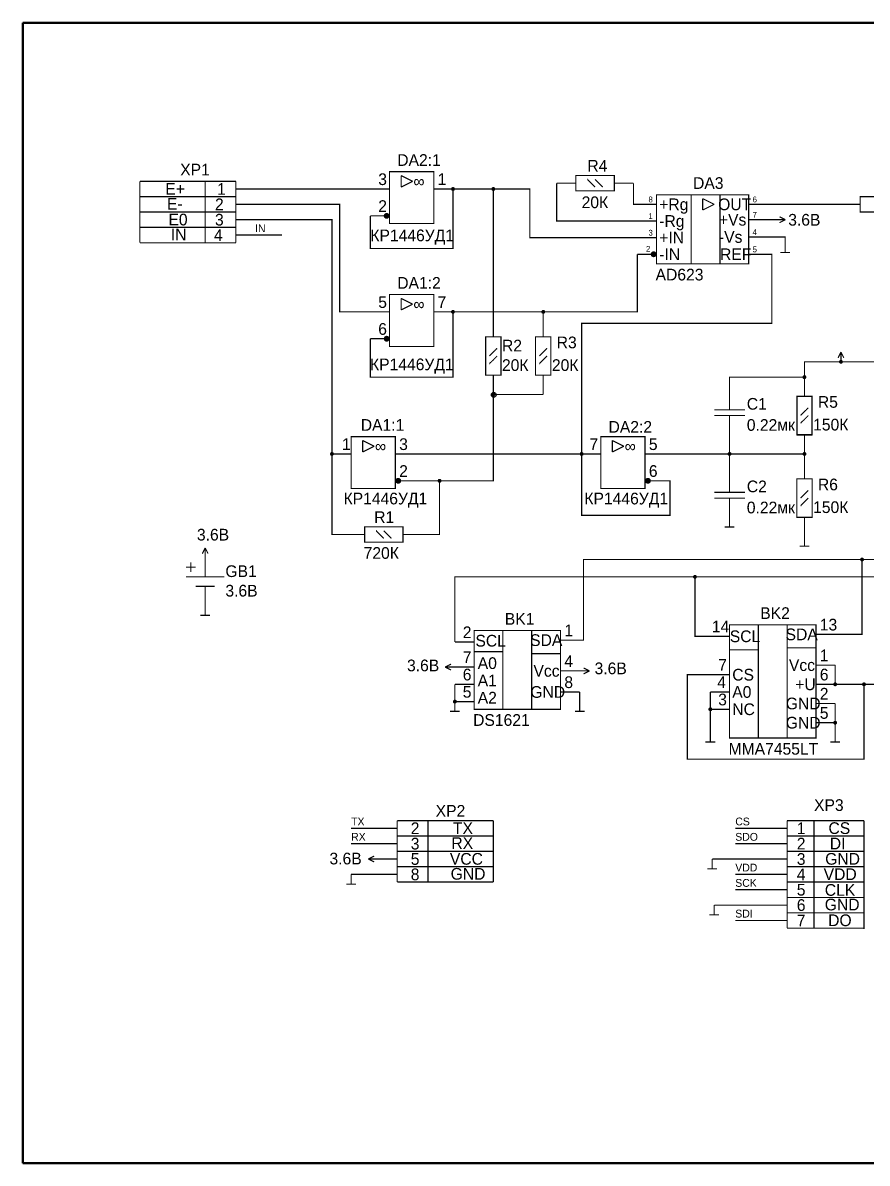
# Model space of a CAD drawing. Extents: x 125 to 545, y 218 to 515.
# Drawn here: x 124.9 to 344.7, y 217.8 to 514.8 of the extents above; entities that cross this region are included whole.
import ezdxf

# ---------------------------------------------------------------- set-up
doc = ezdxf.new("R2010")
doc.units = 0
doc.header["$MEASUREMENT"] = 0
doc.layers.get('0').update_dxf_attribs({"linetype": 'CONTINUOUS'})
doc.layers.add('Рамка', color=7, linetype='CONTINUOUS', lineweight=50)
doc.styles.add('Гост', font='452826.ttf')

msp = doc.modelspace()

# ---------------------------------------------------------------- linework, layer by layer
at = {"const_width": 0.3}
for points in [[(231.85, 475.98), (231.85, 475.98), (220.35, 475.98), (220.35, 462.48), (231.85, 462.48), (231.85, 475.98)], [(155.35, 473.48), (180.35, 473.48)], [(155.35, 473.48), (155.35, 457.48)], [(172.35, 473.48), (172.35, 457.48)], [(180.35, 473.48), (180.35, 457.48)], [(223.35, 474.98), (223.35, 471.98)], [(226.35, 473.48), (223.35, 474.98)], [(226.35, 473.48), (223.35, 471.98)], [(268.85, 472.98), (263.85, 472.98)], [(263.85, 472.98), (263.85, 472.98), (263.85, 463.15), (284.85, 463.15)], [(268.85, 474.98), (268.85, 470.98), (278.85, 470.98), (278.85, 474.98), (268.85, 474.98)], [(273.85, 471.98), (273.67, 472.16), (273.5, 472.33), (273.34, 472.49), (273.19, 472.64), (273.05, 472.78), (272.92, 472.91), (272.81, 473.03), (272.7, 473.14), (272.59, 473.24), (272.5, 473.33), (272.42, 473.41), (272.34, 473.49), (272.27, 473.56), (272.21, 473.62), (272.15, 473.68), (272.1, 473.73), (272.06, 473.77), (272.02, 473.81), (271.99, 473.85), (271.96, 473.87), (271.93, 473.9), (271.91, 473.92), (271.9, 473.93), (271.88, 473.95), (271.87, 473.96), (271.86, 473.97), (271.86, 473.97), (271.86, 473.98), (271.85, 473.98), (271.85, 473.98), (271.85, 473.98), (271.85, 473.98)], [(273.85, 473.98), (274.03, 473.8), (274.2, 473.63), (274.36, 473.47), (274.51, 473.32), (274.65, 473.18), (274.78, 473.05), (274.9, 472.93), (275.01, 472.82), (275.11, 472.72), (275.2, 472.63), (275.29, 472.54), (275.36, 472.47), (275.43, 472.4), (275.5, 472.34), (275.55, 472.28), (275.6, 472.23), (275.65, 472.19), (275.68, 472.15), (275.72, 472.11), (275.75, 472.08), (275.77, 472.06), (275.79, 472.04), (275.81, 472.02), (275.82, 472.01), (275.83, 472), (275.84, 471.99), (275.84, 471.99), (275.85, 471.98), (275.85, 471.98), (275.85, 471.98), (275.85, 471.98), (275.85, 471.98)], [(278.85, 472.98), (283.85, 472.98)], [(284.85, 467.48), (283.85, 467.48), (283.85, 472.98)], [(180.35, 469.48), (155.35, 469.48)], [(180.35, 471.48), (185.35, 471.48)], [(185.35, 471.48), (215.35, 471.48)], [(220.35, 471.48), (215.35, 471.48)], [(215.35, 464.48), (215.35, 464.48), (215.35, 455.98), (236.85, 455.98), (236.85, 471.48)], [(231.85, 471.48), (236.85, 471.48)], [(236.85, 471.48), (247.35, 471.48)], [(247.35, 471.48), (256.85, 471.48), (256.85, 458.81), (284.85, 458.81)], [(247.35, 437.98), (247.35, 471.48)], [(313.85, 469.98), (289.85, 469.98), (289.85, 451.98), (313.85, 451.98), (313.85, 469.98)], [(298.85, 469.98), (298.85, 451.98)], [(306.35, 469.98), (306.35, 451.98)], [(352.85, 465.48), (352.85, 469.48), (342.85, 469.48), (342.85, 465.48), (352.85, 465.48)], [(180.35, 467.48), (185.35, 467.48)], [(215.35, 439.48), (207.35, 439.48), (207.35, 467.48), (185.35, 467.48)], [(289.85, 467.48), (284.85, 467.48)], [(301.85, 468.98), (301.85, 465.98)], [(304.85, 467.48), (301.85, 468.98)], [(304.85, 467.48), (301.85, 465.98)], [(313.85, 467.48), (318.85, 467.48)], [(318.85, 467.48), (337.85, 467.48)], [(342.85, 467.48), (337.85, 467.48)], [(180.35, 465.48), (155.35, 465.48)], [(180.35, 463.48), (185.35, 463.48)], [(185.35, 463.48), (205.35, 463.48), (205.35, 402.48)], [(220.35, 464.48), (215.35, 464.48)], [(313.85, 463.48), (318.85, 463.48)], [(320.85, 463.48), (318.85, 463.48), (318.85, 463.48)], [(320.85, 463.48), (323.39, 463.48)], [(323.39, 463.48), (321.87, 464.24)], [(323.39, 463.48), (321.87, 462.72)], [(180.35, 461.48), (155.35, 461.48)], [(289.85, 463.15), (284.85, 463.15)], [(180.35, 457.48), (155.35, 457.48)], [(180.35, 459.48), (185.35, 459.48)], [(185.35, 459.48), (192.35, 459.48)], [(289.85, 458.81), (284.85, 458.81)], [(313.85, 458.98), (318.85, 458.98)], [(318.85, 458.98), (323.35, 458.98), (323.35, 457.48)], [(323.35, 457.48), (323.35, 454.94)], [(260.35, 439.48), (284.85, 439.48), (284.85, 454.48)], [(318.85, 454.48), (319.85, 454.48), (319.85, 436.48), (270.35, 436.48), (270.35, 402.48)], [(289.85, 454.48), (284.85, 454.48)], [(313.85, 454.48), (318.85, 454.48)], [(322.08, 454.94), (324.62, 454.94)], [(231.85, 443.98), (231.85, 443.98), (220.35, 443.98), (220.35, 430.48), (231.85, 430.48), (231.85, 443.98)], [(223.35, 442.98), (223.35, 439.98)], [(226.35, 441.48), (223.35, 442.98)], [(220.35, 439.48), (215.35, 439.48)], [(215.35, 432.48), (215.35, 432.48), (215.35, 422.48), (236.85, 422.48), (236.85, 439.48)], [(226.35, 441.48), (223.35, 439.98)], [(231.85, 439.48), (236.85, 439.48)], [(236.85, 439.48), (260.35, 439.48)], [(260.35, 437.98), (260.35, 439.48)], [(247.35, 432.98), (247.35, 437.98)], [(260.35, 432.98), (260.35, 437.98)], [(220.35, 432.48), (215.35, 432.48)], [(249.35, 432.98), (245.35, 432.98), (245.35, 422.98), (249.35, 422.98), (249.35, 432.98)], [(262.35, 432.98), (258.35, 432.98), (258.35, 422.98), (262.35, 422.98), (262.35, 432.98)], [(246.35, 427.98), (246.53, 428.16), (246.7, 428.33), (246.86, 428.49), (247.01, 428.64), (247.15, 428.78), (247.28, 428.91), (247.4, 429.03), (247.51, 429.14), (247.61, 429.24), (247.7, 429.33), (247.79, 429.41), (247.86, 429.49), (247.93, 429.56), (248, 429.62), (248.05, 429.68), (248.1, 429.73), (248.15, 429.77), (248.18, 429.81), (248.22, 429.85), (248.25, 429.87), (248.27, 429.9), (248.29, 429.92), (248.31, 429.94), (248.32, 429.95), (248.33, 429.96), (248.34, 429.97), (248.34, 429.97), (248.35, 429.98), (248.35, 429.98), (248.35, 429.98), (248.35, 429.98), (248.35, 429.98)], [(248.35, 427.98), (248.17, 427.8), (248, 427.63), (247.84, 427.47), (247.69, 427.32), (247.55, 427.18), (247.42, 427.05), (247.31, 426.93), (247.2, 426.82), (247.09, 426.72), (247, 426.63), (246.92, 426.54), (246.84, 426.47), (246.77, 426.4), (246.71, 426.34), (246.65, 426.28), (246.6, 426.23), (246.56, 426.19), (246.52, 426.15), (246.49, 426.11), (246.46, 426.09), (246.43, 426.06), (246.41, 426.04), (246.4, 426.02), (246.38, 426.01), (246.37, 426), (246.37, 425.99), (246.36, 425.99), (246.36, 425.98), (246.35, 425.98), (246.35, 425.98), (246.35, 425.98), (246.35, 425.98)], [(259.35, 427.98), (259.53, 428.16), (259.7, 428.33), (259.86, 428.49), (260.01, 428.64), (260.15, 428.78), (260.28, 428.91), (260.4, 429.03), (260.51, 429.14), (260.61, 429.24), (260.7, 429.33), (260.79, 429.41), (260.86, 429.49), (260.93, 429.56), (261, 429.62), (261.05, 429.68), (261.1, 429.73), (261.15, 429.77), (261.18, 429.81), (261.22, 429.85), (261.25, 429.87), (261.27, 429.9), (261.29, 429.92), (261.31, 429.94), (261.32, 429.95), (261.33, 429.96), (261.34, 429.97), (261.34, 429.97), (261.35, 429.98), (261.35, 429.98), (261.35, 429.98), (261.35, 429.98), (261.35, 429.98)], [(261.35, 427.98), (261.17, 427.8), (261, 427.63), (260.84, 427.47), (260.69, 427.32), (260.55, 427.18), (260.42, 427.05), (260.31, 426.93), (260.2, 426.82), (260.09, 426.72), (260, 426.63), (259.92, 426.54), (259.84, 426.47), (259.77, 426.4), (259.71, 426.34), (259.65, 426.28), (259.6, 426.23), (259.56, 426.19), (259.52, 426.15), (259.49, 426.11), (259.46, 426.09), (259.43, 426.06), (259.41, 426.04), (259.4, 426.02), (259.38, 426.01), (259.37, 426), (259.36, 425.99), (259.36, 425.99), (259.36, 425.98), (259.35, 425.98), (259.35, 425.98), (259.35, 425.98), (259.35, 425.98)], [(337.85, 429.02), (337.09, 427.5)], [(337.85, 429.02), (338.61, 427.5)], [(337.85, 426.48), (337.85, 429.02)], [(328.35, 422.48), (328.35, 426.48), (347.35, 426.48), (347.35, 397.98)], [(247.35, 422.98), (247.35, 417.98)], [(260.35, 422.98), (260.35, 417.98)], [(308.85, 418.98), (308.85, 422.48), (328.35, 422.48)], [(328.35, 417.48), (328.35, 422.48)], [(308.85, 413.98), (308.85, 418.98)], [(247.35, 417.98), (247.35, 395.48), (226.85, 395.48)], [(260.35, 417.98), (260.35, 417.98), (247.35, 417.98)], [(330.35, 417.48), (326.35, 417.48), (326.35, 407.48), (330.35, 407.48), (330.35, 417.48)], [(269.85, 353.98), (270.85, 353.98), (270.85, 374.98), (371.85, 374.98), (371.85, 412.98)], [(304.85, 413.98), (312.85, 413.98)], [(327.35, 412.48), (327.53, 412.66), (327.7, 412.83), (327.86, 412.99), (328.01, 413.14), (328.15, 413.28), (328.28, 413.41), (328.4, 413.53), (328.51, 413.64), (328.61, 413.74), (328.7, 413.83), (328.79, 413.91), (328.86, 413.99), (328.93, 414.06), (329, 414.12), (329.05, 414.18), (329.1, 414.23), (329.15, 414.27), (329.18, 414.31), (329.22, 414.35), (329.25, 414.37), (329.27, 414.4), (329.29, 414.42), (329.31, 414.44), (329.32, 414.45), (329.33, 414.46), (329.34, 414.47), (329.34, 414.47), (329.35, 414.48), (329.35, 414.48), (329.35, 414.48), (329.35, 414.48), (329.35, 414.48)], [(304.85, 412.48), (312.85, 412.48)], [(308.85, 412.48), (308.85, 407.48)], [(329.35, 412.48), (329.17, 412.3), (329, 412.13), (328.84, 411.97), (328.69, 411.82), (328.55, 411.68), (328.42, 411.55), (328.31, 411.43), (328.2, 411.32), (328.09, 411.22), (328, 411.13), (327.92, 411.04), (327.84, 410.97), (327.77, 410.9), (327.71, 410.84), (327.65, 410.78), (327.6, 410.73), (327.56, 410.69), (327.52, 410.65), (327.49, 410.61), (327.46, 410.59), (327.43, 410.56), (327.41, 410.54), (327.4, 410.52), (327.38, 410.51), (327.37, 410.5), (327.36, 410.49), (327.36, 410.49), (327.36, 410.48), (327.35, 410.48), (327.35, 410.48), (327.35, 410.48), (327.35, 410.48)], [(210.35, 406.98), (210.35, 406.98), (221.85, 406.98), (221.85, 393.48), (210.35, 393.48), (210.35, 406.98)], [(275.35, 406.98), (275.35, 406.98), (286.85, 406.98), (286.85, 393.48), (275.35, 393.48), (275.35, 406.98)], [(308.85, 407.48), (308.85, 402.48)], [(328.35, 407.48), (328.35, 402.48)], [(213.35, 405.98), (213.35, 402.98)], [(216.35, 404.48), (213.35, 405.98)], [(216.35, 404.48), (213.35, 402.98)], [(278.35, 405.98), (278.35, 402.98)], [(281.35, 404.48), (278.35, 405.98)], [(281.35, 404.48), (278.35, 402.98)], [(210.35, 402.48), (205.35, 402.48)], [(205.35, 402.48), (205.35, 402.48), (205.35, 381.48), (208.85, 381.48)], [(221.85, 402.48), (226.85, 402.48)], [(270.35, 402.48), (226.85, 402.48)], [(275.35, 402.48), (270.35, 402.48)], [(291.85, 395.48), (293.35, 395.48), (293.35, 386.48), (270.35, 386.48), (270.35, 402.48)], [(286.85, 402.48), (291.85, 402.48)], [(291.85, 402.48), (308.85, 402.48)], [(308.85, 397.48), (308.85, 402.48)], [(308.85, 402.48), (328.35, 402.48), (328.35, 400.98)], [(308.85, 402.48), (308.85, 402.48)], [(328.35, 395.98), (328.35, 400.98)], [(237.35, 353.48), (237.35, 370.48), (381.1, 370.48), (381.1, 397.98)], [(221.85, 395.48), (226.85, 395.48)], [(228.85, 381.48), (233.35, 381.48), (233.35, 395.48)], [(286.85, 395.48), (291.85, 395.48)], [(308.85, 392.48), (308.85, 397.48)], [(330.35, 395.98), (326.35, 395.98), (326.35, 385.98), (330.35, 385.98), (330.35, 395.98)], [(304.85, 392.48), (312.85, 392.48)], [(327.35, 390.98), (327.53, 391.16), (327.7, 391.33), (327.86, 391.49), (328.01, 391.64), (328.15, 391.78), (328.28, 391.91), (328.4, 392.03), (328.51, 392.14), (328.61, 392.24), (328.7, 392.33), (328.79, 392.41), (328.86, 392.49), (328.93, 392.56), (329, 392.62), (329.05, 392.68), (329.1, 392.73), (329.15, 392.77), (329.18, 392.81), (329.22, 392.85), (329.25, 392.87), (329.27, 392.9), (329.29, 392.92), (329.31, 392.94), (329.32, 392.95), (329.33, 392.96), (329.34, 392.97), (329.34, 392.97), (329.35, 392.98), (329.35, 392.98), (329.35, 392.98), (329.35, 392.98), (329.35, 392.98)], [(304.85, 390.98), (312.85, 390.98)], [(308.85, 390.98), (308.85, 385.98)], [(329.35, 390.98), (329.17, 390.8), (329, 390.63), (328.84, 390.47), (328.69, 390.32), (328.55, 390.18), (328.42, 390.05), (328.31, 389.93), (328.2, 389.82), (328.09, 389.72), (328, 389.63), (327.92, 389.54), (327.84, 389.47), (327.77, 389.4), (327.71, 389.34), (327.65, 389.28), (327.6, 389.23), (327.56, 389.19), (327.52, 389.15), (327.49, 389.11), (327.46, 389.09), (327.43, 389.06), (327.41, 389.04), (327.4, 389.02), (327.38, 389.01), (327.37, 389), (327.36, 388.99), (327.36, 388.99), (327.36, 388.98), (327.35, 388.98), (327.35, 388.98), (327.35, 388.98), (327.35, 388.98)], [(308.85, 385.98), (308.85, 383.44)], [(328.35, 385.98), (328.35, 380.98)], [(223.85, 379.48), (223.85, 383.48), (213.85, 383.48), (213.85, 379.48), (223.85, 379.48)], [(307.58, 383.44), (310.12, 383.44)], [(213.85, 381.48), (208.85, 381.48)], [(218.85, 380.48), (218.67, 380.66), (218.5, 380.83), (218.34, 380.99), (218.19, 381.14), (218.05, 381.28), (217.92, 381.41), (217.81, 381.53), (217.7, 381.64), (217.59, 381.74), (217.5, 381.83), (217.42, 381.91), (217.34, 381.99), (217.27, 382.06), (217.21, 382.12), (217.15, 382.18), (217.1, 382.23), (217.06, 382.27), (217.02, 382.31), (216.99, 382.35), (216.96, 382.37), (216.93, 382.4), (216.91, 382.42), (216.9, 382.44), (216.88, 382.45), (216.87, 382.46), (216.87, 382.47), (216.86, 382.47), (216.86, 382.48), (216.85, 382.48), (216.85, 382.48), (216.85, 382.48), (216.85, 382.48)], [(218.85, 382.48), (219.03, 382.3), (219.2, 382.13), (219.36, 381.97), (219.51, 381.82), (219.65, 381.68), (219.78, 381.55), (219.9, 381.43), (220.01, 381.32), (220.11, 381.22), (220.2, 381.13), (220.29, 381.04), (220.36, 380.97), (220.43, 380.9), (220.5, 380.84), (220.55, 380.78), (220.6, 380.73), (220.65, 380.69), (220.68, 380.65), (220.72, 380.61), (220.75, 380.59), (220.77, 380.56), (220.79, 380.54), (220.81, 380.52), (220.82, 380.51), (220.83, 380.5), (220.84, 380.49), (220.84, 380.49), (220.85, 380.48), (220.85, 380.48), (220.85, 380.48), (220.85, 380.48), (220.85, 380.48)], [(223.85, 381.48), (228.85, 381.48)], [(328.35, 380.98), (328.35, 378.44)], [(172.35, 378.02), (171.59, 376.5)], [(172.35, 378.02), (173.11, 376.5)], [(172.35, 375.48), (172.35, 378.02)], [(327.08, 378.44), (329.62, 378.44)], [(168.6, 371.73), (168.6, 374.23)], [(172.35, 370.48), (172.35, 375.48)], [(336.35, 355.48), (343.35, 355.48), (343.35, 374.98)], [(167.35, 372.98), (169.85, 372.98)], [(177.35, 370.48), (167.35, 370.48)], [(303.85, 354.98), (299.85, 354.98), (299.85, 370.48)], [(169.85, 367.98), (174.85, 367.98)], [(172.35, 367.98), (172.35, 362.98)], [(172.35, 362.98), (172.35, 360.44)], [(171.08, 360.44), (173.62, 360.44)], [(264.85, 356.48), (242.35, 356.48), (242.35, 335.98), (264.85, 335.98), (264.85, 356.48)], [(249.85, 356.48), (249.85, 335.98)], [(257.35, 356.48), (257.35, 335.98)], [(331.35, 357.98), (308.85, 357.98), (308.85, 328.48), (331.35, 328.48), (331.35, 357.98)], [(316.35, 357.98), (316.35, 328.48)], [(323.85, 357.98), (323.85, 328.48)], [(242.35, 353.48), (237.35, 353.48)], [(264.85, 353.98), (269.85, 353.98)], [(308.85, 354.98), (303.85, 354.98)], [(331.35, 355.48), (336.35, 355.48)], [(242.35, 350.98), (249.85, 350.98)], [(257.35, 350.48), (264.85, 350.48)], [(308.85, 351.48), (316.35, 351.48)], [(323.85, 351.98), (331.35, 351.98)], [(234.81, 346.98), (236.34, 347.74)], [(331.35, 347.48), (336.35, 347.48)], [(336.35, 347.48), (336.35, 342.48)], [(234.81, 346.98), (236.34, 346.22)], [(237.35, 346.98), (234.81, 346.98)], [(242.35, 346.98), (237.35, 346.98)], [(264.85, 345.98), (269.85, 345.98)], [(269.85, 345.98), (272.39, 345.98)], [(272.39, 345.98), (270.87, 346.74)], [(272.39, 345.98), (270.87, 345.22)], [(303.85, 344.98), (297.85, 344.98), (297.85, 322.98), (343.85, 322.98), (343.85, 342.48)], [(308.85, 344.98), (303.85, 344.98)], [(242.35, 342.48), (237.35, 342.48)], [(237.35, 342.48), (237.35, 337.98)], [(331.35, 342.48), (336.35, 342.48)], [(336.35, 342.48), (368.85, 342.48)], [(264.85, 340.48), (269.85, 340.48)], [(269.85, 340.48), (269.85, 337.98)], [(308.85, 340.48), (303.85, 340.48)], [(303.85, 329.98), (303.85, 340.48)], [(242.35, 337.98), (237.35, 337.98)], [(237.35, 337.98), (237.35, 335.44)], [(269.85, 337.98), (269.85, 335.44)], [(308.85, 335.98), (303.85, 335.98)], [(331.35, 337.48), (336.35, 337.48)], [(336.35, 337.48), (336.35, 329.98)], [(236.08, 335.44), (238.62, 335.44)], [(268.58, 335.44), (271.12, 335.44)], [(303.85, 329.98), (303.85, 327.44)], [(331.35, 332.48), (336.35, 332.48)], [(336.35, 329.98), (336.35, 327.44)], [(302.58, 327.44), (305.12, 327.44)], [(335.08, 327.44), (337.62, 327.44)], [(247.35, 306.98), (222.35, 306.98)], [(222.35, 306.98), (222.35, 290.98)], [(230.35, 306.98), (230.35, 290.98)], [(247.35, 306.98), (247.35, 290.98)], [(323.85, 306.98), (343.85, 306.98)], [(323.85, 306.98), (323.85, 278.98)], [(330.85, 306.98), (330.85, 278.98)], [(343.85, 306.98), (343.85, 278.78)], [(217.35, 304.98), (210.35, 304.98)], [(222.35, 304.98), (217.35, 304.98)], [(222.35, 302.98), (247.35, 302.98)], [(318.85, 304.98), (310.35, 304.98)], [(323.85, 304.98), (318.85, 304.98)], [(323.85, 302.98), (343.85, 302.98)], [(217.35, 300.98), (210.35, 300.98)], [(222.35, 300.98), (217.35, 300.98)], [(318.85, 300.98), (310.35, 300.98)], [(323.85, 300.98), (318.85, 300.98)], [(214.81, 296.98), (216.34, 297.74)], [(214.81, 296.98), (216.34, 296.22)], [(217.35, 296.98), (214.81, 296.98)], [(222.35, 296.98), (217.35, 296.98)], [(222.35, 298.98), (247.35, 298.98)], [(304.35, 296.98), (304.35, 294.44)], [(304.35, 296.98), (318.85, 296.98)], [(323.85, 296.98), (318.85, 296.98)], [(323.85, 298.98), (343.85, 298.98)], [(222.35, 294.98), (247.35, 294.98)], [(303.08, 294.44), (305.62, 294.44)], [(323.85, 294.98), (343.85, 294.98)], [(217.35, 292.98), (210.35, 292.98)], [(210.35, 292.98), (210.35, 290.44)], [(222.35, 292.98), (217.35, 292.98)], [(222.35, 290.98), (247.35, 290.98)], [(318.85, 292.98), (310.35, 292.98)], [(323.85, 292.98), (318.85, 292.98)], [(323.85, 290.98), (343.85, 290.98)], [(209.08, 290.44), (211.62, 290.44)], [(318.85, 288.98), (310.35, 288.98)], [(323.85, 288.98), (318.85, 288.98)], [(304.85, 284.98), (304.85, 282.44)], [(304.85, 284.98), (318.85, 284.98)], [(323.85, 284.98), (318.85, 284.98)], [(323.85, 286.98), (343.85, 286.98)], [(303.58, 282.44), (306.12, 282.44)], [(323.85, 282.98), (343.35, 282.98)], [(323.85, 282.98), (343.85, 282.98)], [(318.85, 280.98), (310.35, 280.98)], [(323.85, 280.98), (318.85, 280.98)], [(323.85, 278.98), (343.85, 278.98)]]:
    msp.add_lwpolyline(points, dxfattribs=at)
for points, const_width in [([(236.6, 471.48, 1), (237.11, 471.48, 1)], 0.508), ([(247.1, 471.48, 1), (247.61, 471.48, 1)], 0.508), ([(219.21, 464.48, 1), (219.97, 464.48, 1)], 0.762), ([(288.71, 454.48, 1), (289.47, 454.48, 1)], 0.762), ([(236.6, 439.48, 1), (237.11, 439.48, 1)], 0.508), ([(260.1, 439.48, 1), (260.61, 439.48, 1)], 0.508), ([(219.21, 432.48, 1), (219.97, 432.48, 1)], 0.762), ([(337.6, 426.48, 1), (338.11, 426.48, 1)], 0.508), ([(328.1, 422.48, 1), (328.61, 422.48, 1)], 0.508), ([(247.1, 417.98, 1), (247.61, 417.98, 1)], 0.508), ([(205.1, 402.48, 1), (205.61, 402.48, 1)], 0.508), ([(270.1, 402.48, 1), (270.61, 402.48, 1)], 0.508), ([(308.6, 402.48, 1), (309.11, 402.48, 1)], 0.508), ([(308.6, 402.48, 1), (309.11, 402.48, 1)], 0.508), ([(328.1, 402.48, 1), (328.61, 402.48, 1)], 0.508), ([(222.23, 395.48, 1), (222.99, 395.48, 1)], 0.762), ([(233.1, 395.48, 1), (233.61, 395.48, 1)], 0.508), ([(287.23, 395.48, 1), (288, 395.48, 1)], 0.762), ([(343.1, 374.98, 1), (343.61, 374.98, 1)], 0.508), ([(299.6, 370.48, 1), (300.11, 370.48, 1)], 0.508), ([(336.1, 342.48, 1), (336.61, 342.48, 1)], 0.508), ([(343.6, 342.48, 1), (344.11, 342.48, 1)], 0.508), ([(237.1, 337.98, 1), (237.61, 337.98, 1)], 0.508), ([(303.6, 335.98, 1), (304.11, 335.98, 1)], 0.508), ([(336.1, 332.48, 1), (336.61, 332.48, 1)], 0.508)]:
    msp.add_lwpolyline(points, format="xyb", close=True, dxfattribs=dict(const_width=const_width))
at = {"linetype": 'Continuous'}
msp.add_lwpolyline([(326.35, 407.48), (330.35, 407.48), (330.35, 417.48), (326.35, 417.48)], close=True, dxfattribs=at)
msp.add_ellipse((247.46, 417.87), major_axis=(0, 0.614), ratio=0.999851)
msp.add_ellipse((247.46, 417.87), major_axis=(0, 0.614), ratio=0.999851)
msp.add_ellipse((247.46, 417.87), major_axis=(0, 0.614), ratio=0.999851)
msp.add_ellipse((247.46, 417.87), major_axis=(0, 0.614), ratio=0.999851)
msp.add_ellipse((247.46, 417.87), major_axis=(0, 0.614), ratio=0.999851)
msp.add_ellipse((247.46, 417.87), major_axis=(0, 0.614), ratio=0.999851)
msp.add_ellipse((247.46, 417.87), major_axis=(0, 0.614), ratio=0.999851)
at = {"layer": 'Рамка'}
for p, q in [((124.87, 217.76), (124.87, 514.76)), ((124.87, 514.76), (544.87, 514.76)), ((544.87, 217.76), (124.87, 217.76)), ((124.87, 217.76), (124.87, 217.76))]:
    msp.add_line(p, q, dxfattribs=at)

# ---------------------------------------------------------------- texts
at = {"style": 'Гост'}
for s, height, p in [('DA2:1', 3.048, (222.35, 477.5)), ('R4', 3.048, (271.85, 476)), ('XP1', 3.048, (165.85, 475)), ('3', 3.05, (217.4, 472.5)), ('1', 3.05, (232.85, 472.5)), ('E+', 3.048, (161.98, 470)), ('1', 3.05, (175.45, 469.96)), ('∞', 3.05, (226.55, 471.98)), ('DA3', 3.048, (299.35, 471.5)), ('20К', 3.048, (270.35, 466.5)), ('8', 1.52, (287.75, 467.99)), ('6', 1.52, (314.85, 467.99)), ('E-', 3.048, (162.38, 466.1)), ('2', 3.05, (174.9, 465.96)), ('2', 3.05, (217.4, 465.5)), ('+Rg', 3.048, (290.56, 465.96)), ('OUT', 3.048, (305.88, 465.96)), ('E0', 3.048, (162.78, 462)), ('3', 3.05, (174.9, 461.96)), ('1', 1.52, (287.75, 463.66)), ('-Rg', 3.048, (290.56, 461.62)), ('+Vs', 3.048, (306.09, 461.96)), ('7', 1.52, (314.85, 463.99)), ('3.6В', 3.048, (324.13, 461.94)), ('IN', 3.048, (163.41, 458.1)), ('4', 3.05, (174.64, 457.96)), ('IN', 2.032, (185.35, 460.24)), ('КР1446УД1', 3.048, (215.35, 457.87)), ('3', 1.52, (287.75, 459.32)), ('-Vs', 3.048, (306.09, 457.46)), ('4', 1.52, (314.85, 459.49)), ('+IN', 3.048, (290.56, 457.29)), ('2', 1.52, (287.09, 455.13)), ('-IN', 3.048, (290.56, 452.96)), ('REF', 3.048, (306.39, 452.96)), ('5', 1.52, (314.85, 454.99)), ('DA1:2', 3.048, (222.35, 445.5)), ('AD623', 3.048, (289.6, 447.66)), ('5', 3.05, (217.4, 440.5)), ('7', 3.05, (232.85, 440.5)), ('∞', 3.05, (226.55, 439.98)), ('6', 3.05, (217.4, 433.5)), ('R2', 3.048, (249.61, 429.17)), ('R3', 3.048, (263.85, 430)), ('КР1446УД1', 3.048, (215.26, 424.28)), ('20К', 3.048, (249.61, 424.09)), ('20К', 3.048, (262.61, 424.09)), ('C1', 3.048, (313.35, 414)), ('R5', 3.048, (331.85, 414.5)), ('DA1:1', 3.048, (212.85, 408.5)), ('DA2:2', 3.048, (277.35, 408)), ('0.22мк', 3.048, (313.35, 408.5)), ('150К', 3.048, (330.61, 408.59)), ('1', 3.05, (207.95, 403.5)), ('∞', 3.05, (216.55, 402.98)), ('3', 3.05, (222.85, 403.5)), ('7', 3.05, (272.4, 403.5)), ('∞', 3.05, (281.55, 402.98)), ('5', 3.05, (287.85, 403.5)), ('2', 3.05, (222.85, 396.5)), ('6', 3.05, (287.85, 396.5)), ('C2', 3.048, (313.35, 392.5)), ('R6', 3.048, (331.85, 393)), ('КР1446УД1', 3.048, (208.38, 389.34)), ('КР1446УД1', 3.048, (271.07, 389.34)), ('0.22мк', 3.048, (313.35, 387)), ('150К', 3.048, (330.61, 387.09)), ('R1', 3.048, (216.35, 384.5)), ('3.6В', 3.048, (170.2, 379.93)), ('720К', 3.048, (213.6, 375.16)), ('GB1', 3.048, (177.61, 370.42)), ('3.6B', 3.048, (177.61, 365.34)), ('BK2', 3.048, (316.85, 359.5)), ('BK1', 3.048, (250.35, 358)), ('13', 3.048, (332.35, 356.5)), ('2', 3.05, (239.4, 354.5)), ('1', 3.05, (265.85, 355)), ('14', 3.048, (304.25, 356)), ('SCL', 3.048, (308.91, 353.46)), ('SDA', 3.048, (323.44, 353.96)), ('SCL', 3.048, (242.7, 352.31)), ('SDA', 3.048, (256.94, 352.46)), ('7', 3.05, (239.4, 348)), ('1', 3.05, (332.35, 348.5)), ('3.6В', 3.048, (224.89, 345.87)), ('A0', 3.048, (243.3, 346.47)), ('Vcc', 3.048, (257.81, 344.46)), ('4', 3.05, (265.85, 347)), ('3.6В', 3.048, (273.72, 345.11)), ('7', 3.05, (305.9, 346)), ('Vcc', 3.048, (324.31, 345.96)), ('6', 3.05, (239.4, 343.5)), ('A1', 3.048, (243.3, 341.97)), ('8', 3.05, (265.85, 341.5)), ('4', 3.05, (305.65, 341.5)), ('CS', 3.048, (309.56, 343.46)), ('6', 3.05, (332.35, 343.5)), ('5', 3.05, (239.4, 339)), ('GND', 3.048, (257, 338.96)), ('A0', 3.048, (309.56, 338.96)), ('+U', 3.048, (325.96, 340.96)), ('2', 3.05, (332.35, 338.5)), ('A2', 3.048, (243.3, 337.47)), ('3', 3.05, (305.9, 337)), ('GND', 3.048, (323.5, 335.96)), ('NC', 3.048, (309.56, 334.46)), ('5', 3.05, (332.35, 333.5)), ('DS1621', 3.048, (242.1, 331.66)), ('GND', 3.048, (323.5, 330.96)), ('MMA7455LT', 3.048, (308.6, 324.16)), ('XP3', 3.048, (330.85, 309.5)), ('XP2', 3.048, (232.35, 308)), ('TX', 2.032, (210.35, 305.74)), ('2', 3.05, (225.86, 303.46)), ('TX', 3.048, (236.85, 303.5)), ('CS', 2.032, (310.35, 305.74)), ('1', 3.05, (326.36, 303.46)), ('CS', 3.048, (334.61, 303.5)), ('RX', 2.032, (210.35, 301.74)), ('SDO', 2.032, (310.35, 301.74)), ('3', 3.05, (225.86, 299.46)), ('RX', 3.048, (236.45, 299.6)), ('2', 3.05, (326.36, 299.46)), ('DI', 3.048, (334.95, 299.5)), ('3.6В', 3.048, (204.71, 295.58)), ('5', 3.05, (225.86, 295.46)), ('VCC', 3.048, (236.05, 295.5)), ('3', 3.05, (326.36, 295.46)), ('GND', 3.048, (333.75, 295.5)), ('8', 3.05, (225.86, 291.46)), ('GND', 3.048, (236.25, 291.6)), ('VDD', 2.032, (310.35, 293.74)), ('4', 3.05, (326.36, 291.46)), ('VDD', 3.048, (333.35, 291.5)), ('SCK', 2.032, (310.35, 289.74)), ('5', 3.05, (326.36, 287.46)), ('CLK', 3.048, (333.65, 287.4)), ('6', 3.05, (326.36, 283.46)), ('GND', 3.048, (333.65, 283.6)), ('SDI', 2.032, (310.35, 281.74)), ('7', 3.05, (326.36, 279.46)), ('DO', 3.048, (334.52, 279.5))]:
    msp.add_text(s, height=height, dxfattribs=at).set_placement(p)

doc.saveas('drawing.dxf')
